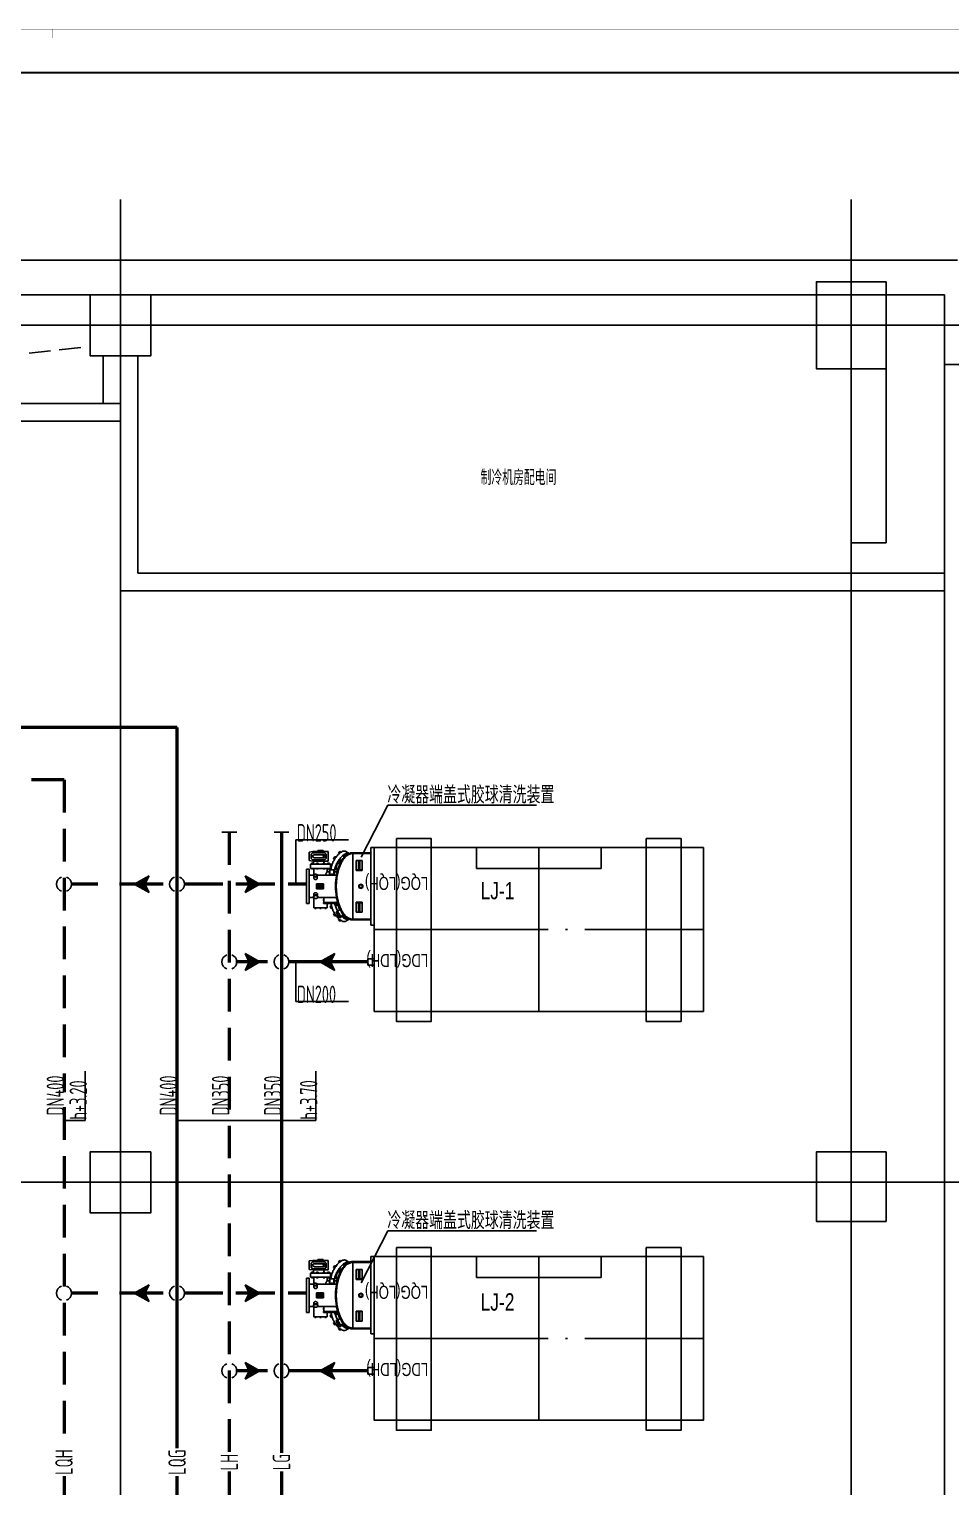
# Model space of a CAD drawing. Extents: x -253824 to 107923, y -224968 to 180578.
# Drawn here: x -191013 to -180417, y 70723 to 87477 of the extents above; entities that cross this region are included whole.
import ezdxf
from ezdxf.enums import TextEntityAlignment as Align

# ---------------------------------------------------------------- set-up
doc = ezdxf.new("R2010")
doc.units = 0
doc.header["$LTSCALE"] = 1000
doc.header["$MEASUREMENT"] = 0
for name, pattern in [('DASH', [0.35, 0.25, -0.1]), ('DASHED', [0.75, 0.5, -0.25]), ('DOTE', [2.42, 2, -0.2, 0.02, -0.2])]:
    doc.linetypes.add(name, pattern=pattern)
doc.layers.get('0').update_dxf_attribs({"linetype": 'CONTINUOUS'})
for name, color, linetype in [('00-风量计算', 6, 'CONTINUOUS'), ('A-TECH_结构', 21, 'CONTINUOUS'), ('A_STR-砌块墙', 121, 'CONTINUOUS'), ('A_STR-砼墙', 51, 'CONTINUOUS'), ('A_STR-砼柱', 51, 'CONTINUOUS'), ('ACS_COM', 7, 'CONTINUOUS'), ('ACS_COM_BZ', 3, 'CONTINUOUS'), ('ACS_KT_FM', 3, 'CONTINUOUS'), ('DOTE', 1, 'CONTINUOUS'), ('HCTCS', 1, 'CONTINUOUS'), ('M-人防 轮廓', 241, 'CONTINUOUS'), ('改造', 7, 'CONTINUOUS')]:
    doc.layers.add(name, color=color, linetype=linetype)
for name, color, linetype, lineweight in [('ACS_KT_LG', 3, 'CONTINUOUS', 50), ('ACS_KT_LH', 2, 'DASHED', 50), ('ACS_KT_QG', 4, 'CONTINUOUS', 50), ('ACS_KT_QH', 4, 'DASHED', 50)]:
    doc.layers.add(name, color=color, linetype=linetype, lineweight=lineweight)
doc.styles.add('HZ1', font='hztxt_e.shx', dxfattribs={"width": 0.7, "bigfont": 'hztxt.shx'})
doc.styles.add('HZF', font='ros.shx', dxfattribs={"width": 0.75, "bigfont": 'jd.shx'})
doc.styles.add('等高', font='ros1.shx', dxfattribs={"width": 0.7, "bigfont": 'jd.shx'})

# ---------------------------------------------------------------- blocks, each defined once
blk = doc.blocks.new('图框-A1')
for points, const_width in [([(0, 0), (841, 0), (841, 594), (0, 594)], 0.05), ([(766, 584), (25, 584), (25, 10), (766, 10)], 0.5)]:
    blk.add_lwpolyline(points, close=True, dxfattribs=dict(const_width=const_width))
at = {"const_width": 0.05}
blk.add_lwpolyline([(420.5, 594), (420.5, 592)], dxfattribs=at)
blk = doc.blocks.new('_FZHK')
blk.add_lwpolyline([(-0.5, -0.5), (0.5, -0.5), (0.5, 0.5), (-0.5, 0.5)], close=True)
blk = doc.blocks.new('l')
at = {"layer": 'A-TECH_结构', "linetype": 'DASH'}
blk.add_lwpolyline([(-2625, 18300), (-2444, 18728), (-400, 18950)], dxfattribs=at)
at = {"layer": 'A_STR-砌块墙'}
for p, q in [((-200, 18850), (-200, 18300)), ((0, 18300), (-5350, 18300)), ((-5350, 18100), (0, 18100))]:
    blk.add_line(p, q, dxfattribs=at)
at = {"layer": 'A_STR-砼墙'}
for p, q in [((-8253, 19950), (9620, 19950)), ((-8253, 19550), (9470, 19550)), ((9470, 14450), (9470, 19550)), ((8400, 18700), (8400, 16700)), ((8800, 18700), (8800, 16700)), ((8400, 16700), (8800, 16700)), ((9470, 12050), (9470, 14450)), ((9470, 5600), (9470, 12050))]:
    blk.add_line(p, q, dxfattribs=at)
at = {"layer": 'DOTE'}
for p, q in [((0, -1506), (0, 20645)), ((8400, -1506), (8400, 20645)), ((-17685, 19200), (9770, 19200)), ((-17685, 9350), (9770, 9350))]:
    blk.add_line(p, q, dxfattribs=at)
at = {"layer": 'M-人防 轮廓', "color": 6, "linetype": 'DASH'}
blk.add_lwpolyline([(13470, 5500), (9470, 5500), (9470, 18750), (13470, 18750)], close=True, dxfattribs=at)
at = {"layer": 'A_STR-砼柱', "extrusion": (0, 0, -1), "rotation": 270}
for p, xscale, yscale, zscale in [((-8400, 19200), 1000.000000000073, 800.0000000005239, -800.0000000005236), ((0, 19200), 699.9999999999127, 699.9999999999127, -699.9999999999127), ((0, 9350), 700.0000000000509, 700.0000000000509, -700.0000000000491), ((-8400, 9300), 800.0000000048749, 800.0000000048749, -800.0000000048749)]:
    blk.add_blockref('_FZHK', p, dxfattribs=dict(at, xscale=xscale, yscale=yscale, zscale=zscale))
blk = doc.blocks.new('A$C10EC794D')
at = {"color": 1, "linetype": 'Continuous'}
for p, q in [((-607, 345), (-643, 339)), ((-643, 256), (-643, 339)), ((-610, 332), (-625, 318)), ((-625, 277), (-625, 318)), ((-610, 332), (-490, 332)), ((-607, 345), (-455, 345)), ((-595, 312), (-495, 312)), ((-557, 355), (-557, 345)), ((-557, 355), (-505, 355)), ((-505, 345), (-505, 355)), ((-475, 318), (-490, 332)), ((-475, 318), (-475, 277)), ((-455, 345), (-455, 250)), ((-401, 280), (-393, 291)), ((-381, 284), (-393, 291)), ((-393, 291), (-386, 291)), ((-386, 291), (-379, 287)), ((-352, 329), (-344, 341)), ((-351, 320), (-352, 329)), ((-352, 329), (-345, 325)), ((-351, 320), (-350, 320)), ((-344, 341), (-336, 344)), ((-344, 341), (-333, 334)), ((-327, 338), (-336, 344)), ((-296, 311), (-303, 299)), ((-302, 291), (-303, 299)), ((-303, 299), (-294, 293)), ((-302, 291), (-298, 288)), ((-296, 311), (-288, 314)), ((-296, 311), (-283, 303)), ((-277, 308), (-288, 314)), ((-282, 346), (-249, 325)), ((-212, -333), (-212, 333)), ((-212, 333), (-32, 333)), ((-32, 325), (-212, 325)), ((-32, -383), (-32, 383)), ((0, 383), (-32, 383)), ((0, -383), (0, 383)), ((-671, -170), (-671, 170)), ((-645, 170), (-671, 170)), ((-645, -170), (-645, 170)), ((-643, 256), (-607, 250)), ((-631, 178), (-631, 220)), ((-631, 220), (-431, 220)), ((-631, 178), (-431, 178)), ((-625, 277), (-610, 262)), ((-619, 220), (-619, 228)), ((-619, 228), (-600, 228)), ((-619, 172), (-619, 178)), ((-619, 172), (-600, 172)), ((-614, 228), (-614, 220)), ((-614, 178), (-614, 172)), ((-490, 262), (-610, 262)), ((-455, 250), (-607, 250)), ((-605, 228), (-605, 220)), ((-605, 178), (-605, 172)), ((-600, 220), (-600, 250)), ((-600, 228), (-600, 220)), ((-600, 178), (-600, 172)), ((-596, 178), (-596, 77)), ((-495, 282), (-595, 282)), ((-572, 228), (-572, 220)), ((-572, 228), (-555, 228)), ((-572, 178), (-572, 172)), ((-572, 172), (-555, 172)), ((-570, 220), (-570, 228)), ((-570, 172), (-570, 178)), ((-561, 228), (-561, 220)), ((-561, 178), (-561, 172)), ((-555, 228), (-555, 220)), ((-555, 178), (-555, 172)), ((-506, 228), (-506, 220)), ((-506, 228), (-490, 228)), ((-506, 178), (-506, 172)), ((-506, 172), (-490, 172)), ((-500, 228), (-500, 250)), ((-498, 220), (-498, 228)), ((-498, 172), (-498, 178)), ((-490, 262), (-475, 277)), ((-490, 228), (-490, 220)), ((-490, 228), (-490, 220)), ((-490, 178), (-490, 172)), ((-466, 144), (-466, 178)), ((-466, 144), (-444, 144)), ((-462, 228), (-462, 220)), ((-462, 228), (-443, 228)), ((-462, 178), (-462, 172)), ((-462, 172), (-443, 172)), ((-461, 228), (-461, 220)), ((-461, 178), (-461, 172)), ((-455, 228), (-455, 220)), ((-455, 178), (-455, 172)), ((-446, 220), (-446, 228)), ((-446, 172), (-446, 178)), ((-444, 228), (-444, 220)), ((-444, 178), (-444, 172)), ((-444, 157), (-444, 110)), ((-443, 220), (-443, 228)), ((-443, 172), (-443, 178)), ((-439, 162), (-439, 110)), ((-399, 162), (-439, 162)), ((-431, 213), (-423, 221)), ((-431, 178), (-431, 220)), ((-420, 206), (-431, 212)), ((-431, 198), (-424, 194)), ((-423, 221), (-418, 219)), ((-423, 221), (-417, 218)), ((-418, 219), (-416, 218)), ((-402, 270), (-401, 280)), ((-402, 270), (-394, 265)), ((-401, 280), (-389, 273)), ((-399, 162), (-399, 110)), ((-394, 157), (-394, 110)), ((-394, 144), (-366, 144)), ((-386, 171), (-383, 183)), ((-386, 171), (-372, 162)), ((-383, 183), (-378, 188)), ((-376, 178), (-383, 183)), ((-365, 221), (-378, 187)), ((-378, 187), (-372, 165)), ((-372, 165), (-358, 175)), ((-371, 165), (-372, 162)), ((-362, 161), (-372, 165)), ((-372, 162), (-367, 159)), ((-368, 137), (-366, 144)), ((-367, 159), (-364, 162)), ((-366, 144), (-366, 144)), ((-345, 234), (-365, 221)), ((-353, 250), (-354, 240)), ((-354, 240), (-344, 234)), ((-353, 250), (-344, 261)), ((-353, 250), (-338, 241)), ((-341, 220), (-345, 234)), ((-345, 234), (-336, 231)), ((-344, 261), (-337, 262)), ((-330, 252), (-344, 261)), ((-338, 241), (-339, 232)), ((-330, 252), (-338, 241)), ((-337, 262), (-324, 253)), ((-337, 231), (-335, 231)), ((-324, 252), (-330, 252)), ((-179, 256), (-179, 156)), ((-179, 256), (-119, 256)), ((-119, 162), (-179, 162)), ((-119, 156), (-179, 156)), ((-157, 250), (-157, 171)), ((-157, 250), (-141, 250)), ((-157, 224), (-141, 224)), ((-141, 175), (-157, 175)), ((-157, 171), (-141, 171)), ((-141, 250), (-141, 171)), ((-119, 256), (-119, 156)), ((-596, 110), (-645, 110)), ((-588, 120), (-596, 111)), ((-596, 111), (-588, 101)), ((-588, 94), (-596, 104)), ((-588, 120), (-572, 120)), ((-588, 101), (-588, 94)), ((-572, 101), (-588, 101)), ((-588, 94), (-572, 94)), ((-564, 111), (-572, 120)), ((-572, 101), (-564, 111)), ((-572, 94), (-564, 104)), ((-572, 94), (-572, 101)), ((-571, 25), (-571, -25)), ((-571, 25), (-501, 25)), ((-564, 111), (-564, 77)), ((-372, 110), (-564, 110)), ((-561, -8), (-561, 8)), ((-561, 8), (-511, 8)), ((-511, 8), (-511, -8)), ((-501, 25), (-501, -25)), ((-439, 116), (-426, 116)), ((-399, 112), (-439, 112)), ((-426, 112), (-426, 120)), ((-426, 120), (-412, 120)), ((-422, 120), (-422, 112)), ((-416, 120), (-416, 112)), ((-412, 120), (-412, 112)), ((-412, 116), (-399, 116)), ((-370, 119), (-371, 119)), ((-371, 115), (-371, 115)), ((-368, 133), (-368, 133)), ((-366, 144), (-366, 144)), ((-151, 11), (-132, 22)), ((-151, 11), (-151, -11)), ((-132, 17), (-146, 8)), ((-146, -8), (-146, 8)), ((-132, 22), (-113, 11)), ((-118, 8), (-132, 17)), ((-118, 8), (-118, -8)), ((-113, -11), (-113, 11)), ((-599, -110), (-645, -110)), ((-602, -99), (-591, -85)), ((-591, -92), (-602, -106)), ((-602, -106), (-602, -99)), ((-602, -106), (-591, -119)), ((-599, -77), (-599, -95)), ((-596, -212), (-596, -113)), ((-591, -85), (-591, -92)), ((-591, -85), (-569, -85)), ((-591, -92), (-569, -92)), ((-569, -119), (-591, -119)), ((-501, -25), (-571, -25)), ((-569, -92), (-569, -85)), ((-569, -85), (-558, -99)), ((-558, -106), (-569, -92)), ((-569, -119), (-558, -106)), ((-561, -8), (-511, -8)), ((-561, -77), (-561, -95)), ((-374, -110), (-561, -110)), ((-558, -99), (-558, -106)), ((-501, -134), (-503, -140)), ((-503, -140), (-501, -140)), ((-501, -129), (-500, -128)), ((-501, -142), (-501, -129)), ((-501, -130), (-501, -133)), ((-501, -130), (-501, -130)), ((-500, -143), (-501, -142)), ((-500, -110), (-500, -161)), ((-500, -110), (-374, -110)), ((-500, -143), (-500, -128)), ((-500, -128), (-500, -128)), ((-500, -143), (-500, -143)), ((-444, -110), (-444, -110)), ((-439, -110), (-439, -110)), ((-399, -110), (-399, -110)), ((-394, -110), (-394, -110)), ((-132, -22), (-151, -11)), ((-146, -8), (-132, -17)), ((-132, -17), (-118, -8)), ((-113, -11), (-132, -22)), ((-645, -170), (-671, -170)), ((-466, -212), (-596, -212)), ((-588, -220), (-588, -212)), ((-588, -220), (-574, -220)), ((-584, -212), (-584, -220)), ((-577, -220), (-577, -212)), ((-574, -220), (-574, -212)), ((-538, -220), (-538, -212)), ((-538, -220), (-524, -220)), ((-534, -220), (-534, -212)), ((-528, -212), (-528, -220)), ((-524, -220), (-524, -212)), ((-502, -167), (-502, -161)), ((-502, -161), (-362, -161)), ((-502, -167), (-360, -167)), ((-363, -170), (-499, -170)), ((-488, -220), (-488, -212)), ((-488, -220), (-474, -220)), ((-485, -220), (-485, -212)), ((-478, -220), (-478, -212)), ((-474, -212), (-474, -220)), ((-466, -212), (-466, -170)), ((-424, -194), (-435, -201)), ((-431, -213), (-435, -201)), ((-431, -213), (-420, -206)), ((-423, -221), (-431, -213)), ((-417, -218), (-423, -221)), ((-418, -219), (-423, -221)), ((-416, -218), (-418, -219)), ((-394, -265), (-402, -270)), ((-401, -280), (-402, -270)), ((-389, -273), (-401, -280)), ((-393, -291), (-401, -280)), ((-393, -291), (-381, -284)), ((-385, -170), (-386, -171)), ((-383, -183), (-386, -171)), ((-379, -287), (-386, -291)), ((-383, -183), (-368, -174)), ((-374, -192), (-383, -183)), ((-365, -243), (-378, -251)), ((-372, -263), (-378, -251)), ((-359, -183), (-374, -192)), ((-374, -192), (-369, -189)), ((-372, -263), (-358, -254)), ((-352, -294), (-372, -263)), ((-369, -170), (-368, -174)), ((-356, -181), (-369, -189)), ((-368, -174), (-359, -183)), ((-362, -246), (-365, -243)), ((-365, -243), (-362, -248)), ((-362, -161), (-362, -161)), ((-336, -230), (-362, -246)), ((-362, -248), (-361, -249)), ((-361, -249), (-358, -254)), ((-361, -249), (-361, -249)), ((-359, -183), (-356, -181)), ((-358, -254), (-349, -269)), ((-356, -181), (-356, -181)), ((-339, -231), (-354, -240)), ((-354, -241), (-354, -240)), ((-339, -285), (-352, -294)), ((-349, -269), (-348, -270)), ((-348, -270), (-339, -285)), ((-338, -231), (-339, -231)), ((-339, -231), (-339, -232)), ((-339, -285), (-333, -294)), ((-305, -280), (-331, -297)), ((-328, -300), (-302, -284)), ((-298, -288), (-302, -291)), ((-179, -156), (-119, -156)), ((-179, -156), (-179, -256)), ((-179, -162), (-119, -162)), ((-119, -256), (-179, -256)), ((-157, -171), (-141, -171)), ((-157, -250), (-157, -171)), ((-157, -175), (-141, -175)), ((-141, -224), (-157, -224)), ((-157, -250), (-141, -250)), ((-141, -250), (-141, -171)), ((-119, -156), (-119, -256)), ((-386, -291), (-393, -291)), ((-339, -313), (-352, -294)), ((-352, -329), (-351, -320)), ((-345, -325), (-352, -329)), ((-344, -341), (-352, -329)), ((-350, -320), (-351, -320)), ((-333, -334), (-344, -341)), ((-336, -344), (-344, -341)), ((-326, -304), (-339, -313)), ((-336, -344), (-327, -338)), ((-333, -294), (-332, -295)), ((-332, -295), (-331, -296)), ((-331, -296), (-326, -304)), ((-326, -304), (-328, -300)), ((-302, -291), (-303, -299)), ((-294, -293), (-303, -299)), ((-296, -311), (-303, -299)), ((-283, -303), (-296, -311)), ((-296, -311), (-288, -314)), ((-288, -314), (-277, -308)), ((-282, -346), (-249, -325)), ((-32, -325), (-212, -325)), ((-212, -333), (-32, -333)), ((0, -383), (-32, -383))]:
    blk.add_line(p, q, dxfattribs=at)
for centre, radius in [((-495, 298), 10), ((-132, 0), 19)]:
    blk.add_circle(centre, radius, dxfattribs=at)
for centre, radius, start, end in [((-595, 298), 15, 90, 270), ((-495, 298), 15, 270, 90), ((-439, 157), 5, 90, 180), ((-345, 167), 81.9, 180.1848, 183.3537), ((-204, 141), 227, 159.9592, 160.4597), ((-399, 157), 5, 0, 90), ((-299, 146), 93.9, 178.3268, 178.9736), ((-307, 146), 86.3, 178.9392, 181.4302), ((-275, 145), 118, 173.8802, 174.0307), ((-147, 116), 288, 144.3621, 147.116), ((-439, 108), 5, 90, 156.299), ((-399, 108), 5, 23.6322, 90), ((268, 0), 651, 175.1578, 180.0073), ((5352, -824), 5799, 170.462, 170.7364), ((-504, -133), 2.5, 345.5792, 0), ((-431, -99), 52.8, 191.127, 191.6983), ((-439, -108), 5, 203.701, 210.6364), ((-399, -108), 5, 329.3636, 336.299), ((268, 0), 651, 179.9927, 189.6821), ((-499, -167), 3, 180, 270), ((-204, -141), 227, 199.5413, 200.0409), ((-146, -116), 289, 212.89, 215.6319), ((-363, -167), 3, 270, 350.7608), ((-109, -93), 293, 210.3411, 211.2334), ((-167, -181), 201, 214.9174, 215.2586)]:
    blk.add_arc(centre, radius, start, end, dxfattribs=at)
for points, knots in [([(-392, 157), (-392, 162), (-390, 172), (-385, 194), (-373, 221), (-355, 253), (-337, 278), (-321, 295), (-309, 306), (-297, 315), (-286, 322), (-275, 326), (-265, 329), (-256, 328), (-251, 326), (-249, 325)], [0, 0, 0, 0, 0.0608908, 0.1275467, 0.2738944, 0.4291594, 0.58197, 0.6540036, 0.7214246, 0.7832085, 0.8386113, 0.8872919, 0.9294927, 0.9663273, 0.9956638, 0.9956638, 0.9956638, 0.9956638]), ([(-350, 320), (-356, 315), (-367, 303), (-376, 291), (-381, 284)], [0, 0, 0, 0, 0.484259, 1, 1, 1, 1]), ([(-366, 145), (-363, 158), (-354, 190), (-335, 235), (-310, 277), (-285, 303), (-264, 318), (-247, 327), (-230, 332), (-218, 333), (-212, 333)], [0, 0, 0, 0, 0.119422, 0.295537, 0.471653, 0.647769, 0.735827, 0.823884, 0.911942, 1, 1, 1, 1]), ([(-212, 325), (-217, 325), (-227, 324), (-243, 319), (-259, 312), (-276, 300), (-292, 284), (-307, 264), (-322, 241), (-336, 213), (-348, 180), (-355, 157), (-358, 144)], [0, 0, 0, 0, 0.061246, 0.126052, 0.197588, 0.277873, 0.367976, 0.468719, 0.581043, 0.706046, 0.84501, 1, 1, 1, 1]), ([(-332, 335), (-334, 334), (-340, 329), (-346, 324), (-350, 320)], [0, 0, 0, 0, 0.237048, 1, 1, 1, 1]), ([(-282, 346), (-284, 346), (-287, 348), (-292, 349), (-298, 349), (-307, 348), (-318, 344), (-327, 338), (-332, 335)], [0, 0, 0, 0, 0.095622, 0.195163, 0.301814, 0.418044, 0.684537, 1, 1, 1, 1]), ([(-466, 144), (-466, 144), (-466, 144), (-466, 144), (-466, 144), (-466, 144), (-467, 143), (-467, 143), (-468, 142), (-469, 140), (-470, 139), (-471, 137), (-473, 133), (-475, 129), (-478, 123), (-481, 117), (-482, 112), (-483, 110)], [0, 0, 0, 0, 0.001355, 0.005401, 0.012105, 0.021435, 0.033331, 0.047715, 0.083621, 0.128403, 0.181249, 0.241337, 0.307881, 0.457509, 0.625233, 0.807196, 1, 1, 1, 1]), ([(-424, 192), (-425, 188), (-426, 180), (-427, 171), (-427, 167)], [0, 0, 0, 0, 0.525292, 1, 1, 1, 1]), ([(-417, 216), (-418, 214), (-421, 206), (-423, 198), (-424, 192)], [0, 0, 0, 0, 0.260451, 1, 1, 1, 1]), ([(-389, 273), (-395, 264), (-405, 246), (-413, 228), (-417, 218)], [0, 0, 0, 0, 0.510036, 1, 1, 1, 1]), ([(-393, 149), (-393, 150), (-393, 152), (-393, 155), (-392, 157)], [0, 0, 0, 0, 0.2434, 1, 1, 1, 1]), ([(-381, 55), (-381, 55), (-381, 55), (-381, 56), (-380, 57), (-380, 59), (-380, 60), (-380, 62), (-379, 64), (-379, 66), (-379, 68), (-378, 71), (-378, 74), (-377, 77), (-377, 81), (-376, 85), (-375, 90), (-374, 96), (-373, 101), (-373, 106), (-372, 112), (-371, 117), (-370, 122), (-369, 126), (-369, 130), (-368, 134), (-367, 137), (-367, 140), (-367, 142), (-366, 144), (-366, 144), (-366, 145), (-366, 145)], [0, 0, 0, 0, 0.002958, 0.01109, 0.023298, 0.038623, 0.056153, 0.075451, 0.096445, 0.119368, 0.144538, 0.172567, 0.204293, 0.240834, 0.283664, 0.334435, 0.391558, 0.45074, 0.51066, 0.570436, 0.629185, 0.686039, 0.740166, 0.790781, 0.837165, 0.878675, 0.914755, 0.944927, 0.968785, 0.986056, 0.996503, 1, 1, 1, 1]), ([(-358, 144), (-360, 135), (-364, 116), (-369, 86), (-372, 66), (-373, 55)], [0, 0, 0, 0, 0.315275, 0.648639, 1, 1, 1, 1]), ([(-358, 145), (-358, 145), (-358, 145), (-358, 145), (-358, 145), (-358, 145)], [0, 0, 0, 0, 0.55218, 0.887912, 1, 1, 1, 1]), ([(-358, 145), (-358, 145), (-358, 145), (-358, 145), (-358, 145), (-358, 145)], [0, 0, 0, 0, 0.549368, 0.887333, 1, 1, 1, 1]), ([(-596, 104), (-596, 103), (-596, 101), (-594, 98), (-591, 95), (-589, 94), (-588, 94)], [0, 0, 0, 0, 0.222802, 0.459353, 0.717994, 1, 1, 1, 1]), ([(-596, 77), (-596, 77), (-596, 75), (-594, 72), (-591, 69), (-586, 67), (-582, 66), (-580, 66)], [0, 0, 0, 0, 0.103596, 0.210946, 0.445706, 0.712532, 1, 1, 1, 1]), ([(-588, 94), (-587, 94), (-585, 93), (-582, 92), (-580, 92)], [0, 0, 0, 0, 0.243034, 1, 1, 1, 1]), ([(-580, 92), (-579, 92), (-577, 92), (-574, 93), (-572, 94)], [0, 0, 0, 0, 0.255626, 1, 1, 1, 1]), ([(-580, 66), (-578, 66), (-574, 67), (-569, 69), (-566, 72), (-564, 75), (-564, 77), (-564, 77)], [0, 0, 0, 0, 0.287468, 0.554294, 0.789054, 0.896404, 1, 1, 1, 1]), ([(-572, 94), (-571, 94), (-569, 95), (-566, 98), (-564, 101), (-564, 103), (-564, 104)], [0, 0, 0, 0, 0.282006, 0.540647, 0.777198, 1, 1, 1, 1]), ([(-444, 115), (-444, 115), (-444, 115), (-443, 116), (-442, 116), (-441, 116), (-440, 116), (-439, 116)], [0, 0, 0, 0, 0.116802, 0.212809, 0.33455, 0.642085, 1, 1, 1, 1]), ([(-394, 115), (-394, 115), (-394, 115), (-395, 116), (-396, 116), (-397, 116), (-398, 116), (-399, 116)], [0, 0, 0, 0, 0.116776, 0.212722, 0.334409, 0.641974, 1, 1, 1, 1]), ([(-375, 0), (-375, 1), (-375, 2), (-375, 4), (-375, 6), (-375, 9), (-375, 12), (-375, 15), (-375, 18), (-375, 22), (-374, 27), (-374, 31), (-374, 36), (-374, 42), (-373, 48), (-373, 53), (-373, 55)], [0, 0, 0, 0, 0.034986, 0.070927, 0.111699, 0.157443, 0.209092, 0.266088, 0.32989, 0.400522, 0.477266, 0.562663, 0.654459, 0.757403, 0.871685, 1, 1, 1, 1]), ([(-373, -55), (-373, -53), (-373, -48), (-374, -42), (-374, -36), (-374, -30), (-374, -25), (-375, -21), (-375, -17), (-375, -13), (-375, -10), (-375, -7), (-375, -4), (-375, -2), (-375, -1), (-375, 0)], [0, 0, 0, 0, 0.132867, 0.251311, 0.358477, 0.453849, 0.541735, 0.622593, 0.695574, 0.761736, 0.820494, 0.873828, 0.92065, 0.962265, 1, 1, 1, 1]), ([(-373, 55), (-373, 55), (-373, 55), (-373, 55), (-373, 55), (-373, 55)], [0, 0, 0, 0, 0.110919, 0.442776, 1, 1, 1, 1]), ([(-373, 55), (-373, 55), (-373, 55), (-373, 55), (-373, 55), (-373, 55)], [0, 0, 0, 0, 0.110055, 0.440137, 1, 1, 1, 1]), ([(-580, -63), (-582, -63), (-587, -64), (-593, -67), (-598, -72), (-599, -76), (-599, -77)], [0, 0, 0, 0, 0.281771, 0.548959, 0.789451, 1, 1, 1, 1]), ([(-561, -77), (-561, -76), (-562, -72), (-567, -67), (-573, -64), (-578, -63), (-580, -63)], [0, 0, 0, 0, 0.210554, 0.451048, 0.718232, 1, 1, 1, 1]), ([(-374, -110), (-374, -110), (-374, -110), (-374, -110), (-371, -122), (-369, -134), (-366, -145), (-363, -158), (-354, -190), (-335, -235), (-310, -277), (-285, -303), (-264, -318), (-247, -327), (-230, -332), (-218, -333), (-212, -333)], [-0.104557, -0.104557, -0.104557, -0.104557, -0.103123, -0.103123, -0.103123, 0, 0, 0, 0.119422, 0.295537, 0.471653, 0.647769, 0.735827, 0.823884, 0.911942, 1, 1, 1, 1]), ([(-373, -55), (-372, -66), (-369, -86), (-364, -116), (-360, -135), (-358, -145)], [0, 0, 0, 0, 0.351231, 0.686344, 1, 1, 1, 1]), ([(-373, -55), (-373, -55), (-373, -55), (-373, -55), (-373, -55), (-373, -55)], [0, 0, 0, 0, 0.110919, 0.442776, 1, 1, 1, 1]), ([(-373, -55), (-373, -55), (-373, -55), (-373, -55), (-373, -55), (-373, -55)], [0, 0, 0, 0, 0.110055, 0.440137, 1, 1, 1, 1]), ([(-427, -170), (-427, -171), (-427, -179), (-425, -187), (-424, -192)], [0, 0, 0, 0, 0.233544, 1, 1, 1, 1]), ([(-424, -192), (-424, -194), (-422, -202), (-419, -210), (-417, -216)], [0, 0, 0, 0, 0.239108, 1, 1, 1, 1]), ([(-417, -218), (-413, -228), (-405, -246), (-395, -264), (-389, -273)], [0, 0, 0, 0, 0.489964, 1, 1, 1, 1]), ([(-362, -241), (-369, -229), (-378, -211), (-386, -187), (-389, -176), (-391, -170)], [0, 0, 0, 0, 0.526014, 0.772115, 1, 1, 1, 1]), ([(-381, -284), (-376, -291), (-367, -303), (-356, -315), (-350, -320)], [0, 0, 0, 0, 0.515741, 1, 1, 1, 1]), ([(-362, -246), (-362, -246), (-362, -247), (-362, -247), (-362, -247), (-362, -248), (-362, -248)], [0, 0, 0, 0, 0.073629, 0.261644, 0.571898, 1, 1, 1, 1]), ([(-361, -249), (-361, -250), (-359, -253), (-355, -260), (-351, -265), (-349, -269)], [0, 0, 0, 0, 0.169341, 0.402013, 1, 1, 1, 1]), ([(-358, -145), (-355, -157), (-348, -180), (-336, -213), (-322, -241), (-307, -264), (-292, -284), (-276, -300), (-259, -312), (-243, -319), (-227, -324), (-217, -325), (-212, -325)], [0, 0, 0, 0, 0.15495, 0.29393, 0.419024, 0.531447, 0.632248, 0.722364, 0.802624, 0.874092, 0.938811, 1, 1, 1, 1]), ([(-358, -145), (-358, -145), (-358, -145), (-358, -145), (-358, -145), (-358, -145)], [0, 0, 0, 0, 0.55218, 0.887912, 1, 1, 1, 1]), ([(-358, -145), (-358, -145), (-358, -145), (-358, -145), (-358, -145), (-358, -145)], [0, 0, 0, 0, 0.549368, 0.887333, 1, 1, 1, 1]), ([(-356, -181), (-356, -185), (-355, -193), (-351, -205), (-346, -218), (-341, -227), (-339, -231)], [0, 0, 0, 0, 0.21059, 0.453261, 0.719872, 1, 1, 1, 1]), ([(-348, -270), (-345, -275), (-340, -283), (-335, -290), (-333, -294)], [0, 0, 0, 0, 0.547369, 1, 1, 1, 1]), ([(-350, -320), (-349, -322), (-343, -327), (-337, -332), (-332, -335)], [0, 0, 0, 0, 0.262645, 1, 1, 1, 1]), ([(-332, -335), (-327, -338), (-318, -344), (-307, -348), (-298, -349), (-292, -349), (-287, -348), (-284, -346), (-282, -346)], [0, 0, 0, 0, 0.315463, 0.581956, 0.698186, 0.804837, 0.904378, 1, 1, 1, 1]), ([(-331, -297), (-330, -297), (-330, -298), (-329, -299), (-329, -299), (-328, -300), (-328, -300), (-328, -300), (-328, -300), (-328, -300)], [0, 0, 0, 0, 0.428801, 0.600022, 0.741267, 0.851255, 0.930549, 0.97955, 1, 1, 1, 1]), ([(-249, -325), (-251, -326), (-255, -328), (-262, -329), (-271, -327), (-280, -324), (-290, -320), (-304, -311), (-314, -302), (-320, -296)], [0.0126718, 0.0126718, 0.0126718, 0.0126718, 0.0851777, 0.1765342, 0.2786825, 0.3944333, 0.5249204, 0.6700878, 1, 1, 1, 1])]:
    blk.add_open_spline(points, degree=3, knots=knots, dxfattribs=at)
blk.add_open_spline([(-358, 145), (-360, 138), (-361, 131), (-363, 124)], degree=3, dxfattribs=at)
blk = doc.blocks.new('LDJ')
at = {"layer": 'ACS_COM_BZ', "color": 8, "linetype": 'DOTE'}
for p, q in [((0, 941), (0, -941)), ((1892, 0), (-1892, 0))]:
    blk.add_line(p, q, dxfattribs=at)
at = {"layer": 'ACS_COM_BZ'}
for p, q in [((1892, 411), (1967, 411)), ((1967, 336), (1892, 336)), ((1967, 411), (1967, 336)), ((-715, -941), (-715, -702)), ((-715, -702), (715, -702)), ((715, -702), (715, -941))]:
    blk.add_line(p, q, dxfattribs=at)
at = {"layer": 'ACS_COM_BZ', "color": 8}
for points in [[(-1236, -1044), (-1236, 1056), (-1636, 1056), (-1636, -1044), (-1236, -1044)], [(1636, -1044), (1636, 1056), (1236, 1056), (1236, -1044), (1636, -1044)]]:
    blk.add_lwpolyline(points, dxfattribs=at)
at = {"layer": 'ACS_COM_BZ'}
blk.add_lwpolyline([(-1892, -941), (1892, -941), (1892, 941), (-1892, 941), (-1892, -941)], dxfattribs=at)
at = {"xscale": 1.161764705882352, "yscale": 1.161764705882352, "zscale": 1.161764705882352, "rotation": 180}
blk.add_blockref('A$C10EC794D', (1892, -496), dxfattribs=at)
at = {"layer": '改造', "color": 1, "style": 'HZF', "width": 0.75}
for s, p in [('LDG(LDH)', (1272, 282)), ('LQG(LQH)', (1272, -605))]:
    blk.add_text(s, height=150, dxfattribs=at).set_placement(p)
blk = doc.blocks.new('H-PICPNT-69')
for start, end in [(19.4712, 160.5288), (199.4712, 340.5288)]:
    blk.add_arc((0, 0), 1.43, start, end)
blk = doc.blocks.new('箭头01')
at = {"ltscale": 10}
blk.add_hatch(color=7, dxfattribs=at).paths.add_polyline_path([(12, -101), (161, -173), (1, 113), (-159, -173), (-10, -101)])
at = {"color": 7, "ltscale": 10}
for p, q in [((-159, -173), (1, 113)), ((161, -173), (1, 113)), ((-159, -173), (-10, -101)), ((-10, -101), (12, -101)), ((161, -173), (12, -101))]:
    blk.add_line(p, q, dxfattribs=at)

msp = doc.modelspace()

# ---------------------------------------------------------------- linework, layer by layer
at = {"layer": '00-风量计算'}
msp.add_lwpolyline([(-210523, 86976), (-173473, 86976), (-173473, 58276), (-210523, 58276)], close=True, dxfattribs=at)
at = {"layer": 'ACS_COM_BZ'}
for p, q in [((-189962, 83723), (-189962, 81023)), ((-189762, 83723), (-189762, 81223)), ((-180492, 81223), (-189762, 81223)), ((-180492, 81023), (-189962, 81023)), ((-188798, 78249), (-188627, 78249)), ((-188198, 78249), (-188027, 78249)), ((-187947, 77649), (-187947, 78160)), ((-187340, 78160), (-187947, 78160)), ((-187947, 76303), (-187947, 76756)), ((-187811, 76756), (-187947, 76756)), ((-187340, 76303), (-187947, 76303)), ((-190368, 75501), (-190368, 74932)), ((-187719, 75501), (-187719, 74932)), ((-190368, 74932), (-190612, 74932)), ((-187719, 74932), (-189312, 74932))]:
    msp.add_line(p, q, dxfattribs=at)
at = {"layer": 'ACS_KT_LG'}
for p, q in [((-188112, 78249), (-188112, 71115)), ((-187121, 76756), (-188037, 76756)), ((-187121, 72056), (-188037, 72056)), ((-188112, 70900), (-188112, 65673))]:
    msp.add_line(p, q, dxfattribs=at)
at = {"layer": 'ACS_KT_LH', "ltscale": 0.75}
for p, q in [((-188712, 78249), (-188712, 71115)), ((-188273, 76756), (-188637, 76756)), ((-188712, 70900), (-188712, 66273))]:
    msp.add_line(p, q, dxfattribs=at)
at = {"layer": 'ACS_KT_LH'}
msp.add_line((-188273, 72056), (-188637, 72056), dxfattribs=at)
at = {"layer": 'ACS_KT_QG'}
for p, q in [((-189312, 79449), (-191862, 79449)), ((-189312, 71169), (-189312, 79449)), ((-188787, 77649), (-189227, 77649)), ((-188187, 77649), (-188637, 77649)), ((-187826, 77649), (-188037, 77649)), ((-188787, 72949), (-189227, 72949)), ((-188187, 72949), (-188637, 72949)), ((-187826, 72949), (-188037, 72949)), ((-189312, 68449), (-189312, 70845))]:
    msp.add_line(p, q, dxfattribs=at)
at = {"layer": 'ACS_KT_QH', "ltscale": 0.75}
for p, q in [((-190612, 78849), (-191762, 78849)), ((-190612, 78849), (-190612, 75259)), ((-190612, 75088), (-190612, 71169)), ((-190612, 70845), (-190612, 68449))]:
    msp.add_line(p, q, dxfattribs=at)
at = {"layer": 'ACS_KT_QH'}
for p, q in [((-189473, 77649), (-190527, 77649)), ((-189473, 72949), (-190527, 72949))]:
    msp.add_line(p, q, dxfattribs=at)
at = {"layer": 'HCTCS'}
for p, q in [((-186890, 78558), (-187195, 77959)), ((-185182, 78558), (-186890, 78558)), ((-186890, 73666), (-187195, 73067)), ((-185182, 73666), (-186890, 73666))]:
    msp.add_line(p, q, dxfattribs=at)

# ---------------------------------------------------------------- block references
at = {"xscale": 50, "yscale": 50, "zscale": 50}
msp.add_blockref('图框-A1', (-211773, 57776), dxfattribs=at)
at = {"layer": 'ACS_COM', "yscale": 0.5999999998603016, "zscale": 0.5999999998603016}
for p, xscale, rotation in [((-189738, 77649), -0.5999999998603016, 90), ((-188427, 77649), 0.5999999998603016, 270), ((-188427, 76756), 0.5999999998603016, 270), ((-187604, 76756), -0.5999999998603016, 90), ((-189738, 72949), -0.5999999998603016, 90), ((-188427, 72949), 0.5999999998603016, 270), ((-188427, 72056), 0.5999999998603016, 270), ((-187604, 72056), -0.5999999998603016, 90)]:
    msp.add_blockref('箭头01', p, dxfattribs=dict(at, xscale=xscale, rotation=rotation))
at = {"layer": 'ACS_COM_BZ'}
msp.add_blockref('l', (-189962, 64873), dxfattribs=at)
at = {"layer": 'ACS_COM_BZ', "rotation": 180}
for p in [(-185154, 77129), (-185154, 72429)]:
    msp.add_blockref('LDJ', p, dxfattribs=at)
at = {"layer": 'ACS_KT_FM', "xscale": 60, "yscale": 60, "rotation": 270}
for p in [(-190612, 77649), (-189312, 77649), (-188712, 76756), (-188112, 76756), (-190612, 72949), (-189312, 72949), (-188712, 72056), (-188112, 72056)]:
    msp.add_blockref('H-PICPNT-69', p, dxfattribs=at)

# ---------------------------------------------------------------- texts
at = {"layer": 'ACS_COM_BZ', "style": '等高', "width": 0.7}
for s, rotation, p in [('DN250', 0, (-187935, 78140)), ('DN200', 0, (-187935, 76284)), ('DN400', 90, (-190612, 74992)), ('DN400', 90, (-189312, 74992)), ('DN350', 90, (-188712, 74992)), ('DN350', 90, (-188112, 74992)), ('h+3.20', 90, (-190349, 74943)), ('h+3.70', 90, (-187699, 74943))]:
    msp.add_text(s, height=200, rotation=rotation, dxfattribs=at).set_placement(p)
for s, p in [('LQH', (-190612, 71007)), ('LQG', (-189312, 71007)), ('LH', (-188712, 71007)), ('LG', (-188112, 71007))]:
    msp.add_text(s, height=200, rotation=90, dxfattribs=at).set_placement(p, align=Align.MIDDLE_CENTER)
at = {"layer": 'HCTCS', "style": 'HZ1', "width": 0.8}
for p in [(-186895, 78577), (-186895, 73685)]:
    msp.add_text('冷凝器端盖式胶球清洗装置', height=200, rotation=360, dxfattribs=at).set_placement(p)
at = {"layer": '改造', "color": 6, "style": 'HZF', "width": 0.75}
for s, height, p in [('制冷机房配电间', 175, (-185824, 82236)), ('LJ-1', 200, (-185824, 77476)), ('LJ-2', 200, (-185824, 72748))]:
    msp.add_text(s, height=height, dxfattribs=at).set_placement(p)

doc.saveas('drawing.dxf')
